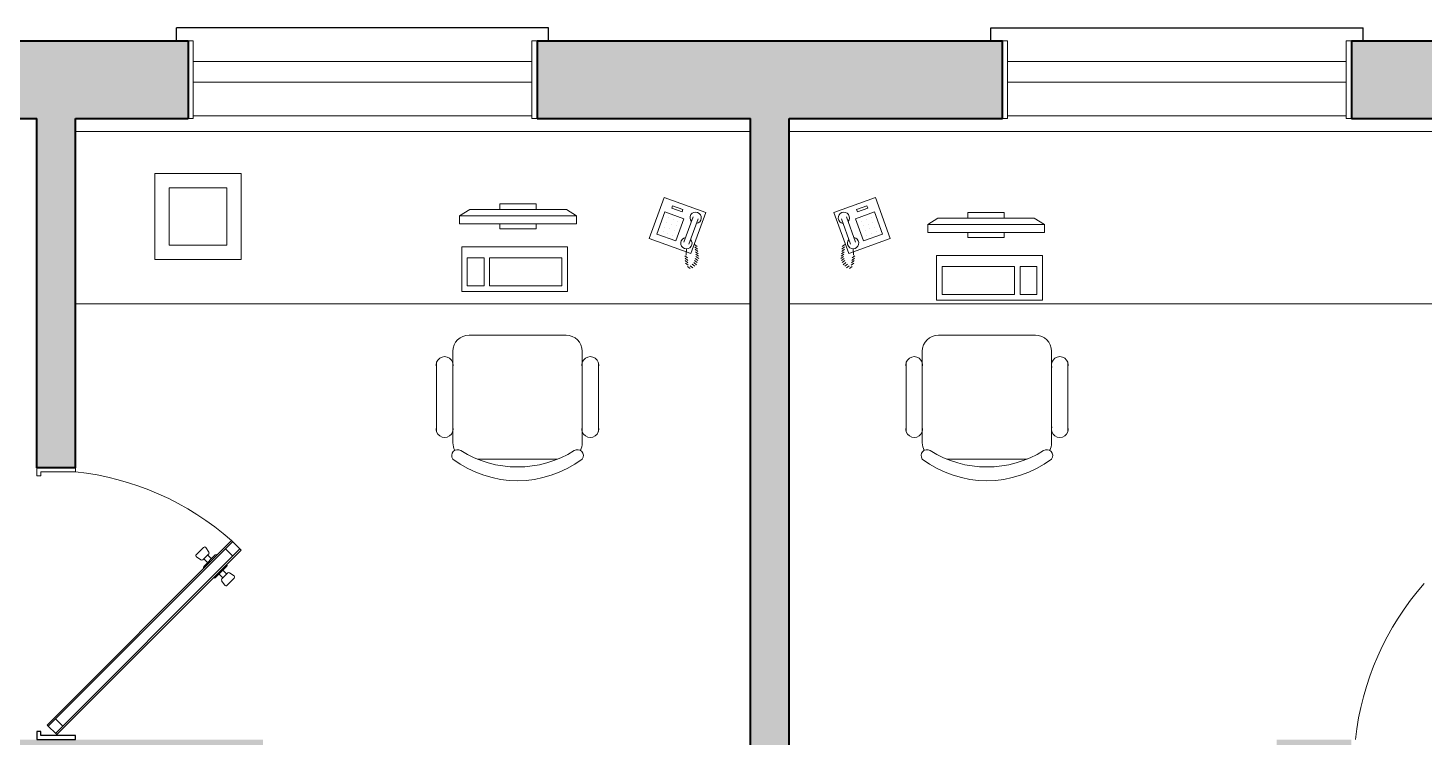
# Model space of a CAD drawing. Header units: inches. Extents: x 20.7 to 35, y 8 to 22.
# Drawn here: x 24.8 to 30.2, y 19.22 to 21.96 of the extents above; entities that cross this region are included whole.
import ezdxf

# ---------------------------------------------------------------- set-up
doc = ezdxf.new("R2010")
doc.units = ezdxf.units.IN
doc.header["$MEASUREMENT"] = 0
doc.layers.add('4', color=252, linetype='Continuous')
doc.layers.add('6', color=251, linetype='Continuous')
for name, color, linetype, lineweight in [('DOOR WINDOW 1 50', 251, 'Continuous', 9), ('FURNITURE D 1 50', 252, 'Continuous', 13), ('WALL 1 50', 250, 'Continuous', 40)]:
    doc.layers.add(name, color=color, linetype=linetype, lineweight=lineweight)

# ---------------------------------------------------------------- blocks, each defined once
blk = doc.blocks.new('RECTANG')
for p, q in [((1, 1), (0, 1)), ((0, 1), (0, 0)), ((1, 0), (1, 1)), ((0, 0), (1, 0))]:
    blk.add_line(p, q)

msp = doc.modelspace()

# ---------------------------------------------------------------- hatches: boundary and pattern name
at = {"layer": 'WALL 1 50'}
h = msp.add_hatch(color=256, dxfattribs=at)
h.dxf.hatch_style = 1
h.paths.add_polyline_path([(25.4196, 21.9096), (20.7696, 21.9096), (20.7696, 19.5378), (21.0696, 19.5378), (21.0696, 21.6096), (24.8349, 21.6096), (24.8349, 20.2596), (24.9849, 20.2596), (24.9849, 21.6096), (25.4196, 21.6096)])
h.paths.add_polyline_path([(28.5696, 21.9096), (26.7696, 21.9096), (26.7696, 21.6096), (27.5946, 21.6096), (27.5946, 18.7589), (27.4559, 18.7589), (27.4559, 18.6089), (27.8833, 18.6089), (27.8833, 18.7589), (27.7446, 18.7589), (27.7446, 21.6096), (28.5696, 21.6096)])
h.paths.add_polyline_path([(34.8696, 21.9096), (29.9196, 21.9096), (29.9196, 21.6096), (30.9696, 21.6096), (30.9696, 19.0596), (31.1196, 19.0596), (31.1196, 19.2096), (31.1196, 21.6096), (34.5696, 21.6096), (34.5696, 19.9437), (34.8696, 19.9437)])
h.paths.add_polyline_path([(29.7796, 18.7589), (29.7796, 19.0596), (29.9196, 19.0596), (29.9196, 19.2096), (29.6296, 19.2096), (29.6296, 18.7589), (29.0683, 18.7589), (29.0683, 18.6089), (29.6296, 18.6089), (29.6296, 18.2768), (29.7796, 18.2768)])
h.paths.add_polyline_path([(31.7196, 18.0096), (30.9696, 18.0096), (30.9696, 15.0096), (34.5696, 15.0096), (34.5696, 14.2937), (34.8696, 14.2937), (34.8696, 17.0601), (34.5696, 17.0601), (34.5696, 15.1596), (32.7696, 15.1596), (32.7696, 16.2096), (33.3696, 16.2096), (33.3696, 16.3596), (32.7696, 16.3596), (32.7696, 17.8596), (33.5196, 17.8596), (33.5196, 18.0096), (32.6196, 18.0096), (32.6196, 15.1609), (31.1196, 15.1609), (31.1196, 17.8596), (31.7196, 17.8596)])
h.paths.add_polyline_path([(34.8696, 18.4037), (34.5696, 18.4037), (34.5696, 17.7682), (34.8696, 17.7682)])
h.paths.add_polyline_path([(21.0696, 18.2978), (20.7696, 18.2978), (20.7696, 17.1502), (21.0696, 17.1502)])
h.paths.add_polyline_path([(21.0696, 16.5502), (20.7696, 16.5502), (20.7696, 15.9096), (20.7696, 15.4596), (21.0696, 15.4596), (21.0696, 15.759), (23.2011, 15.759), (23.2011, 15.609), (23.3511, 15.609), (23.3511, 15.759), (24.3696, 15.759), (24.3696, 15.9842), (24.3696, 18.0093), (24.2196, 18.0093), (24.2196, 17.4142), (22.2696, 17.4142), (22.2696, 18.0096), (22.1196, 18.0096), (22.1196, 17.2642), (24.2196, 17.2642), (24.2196, 15.909), (21.0696, 15.909)])
h.paths.add_polyline_path([(21.0696, 14.5596), (24.2196, 14.5596), (24.2196, 14.2662), (24.3696, 14.2662), (24.3696, 14.7096), (21.0696, 14.7096), (21.0696, 14.8596), (20.7696, 14.8596), (20.7696, 13.7859), (21.0696, 13.7859)])
h.paths.add_polyline_path([(21.0696, 12.2249), (20.7696, 12.2249), (20.7696, 8.5726), (22.4685, 8.5726), (22.4685, 8.8726), (21.0696, 8.8726)])
h.paths.add_polyline_path([(25.6196, 13.0596), (26.8128, 13.0596), (26.8128, 13.3596), (25.3196, 13.3596), (25.3196, 8.8726), (23.9208, 8.8726), (23.9208, 8.5726), (25.6196, 8.5726)])
h.paths.add_polyline_path([(30.0196, 13.3596), (28.5264, 13.357), (28.5264, 13.057), (29.7196, 13.0596), (29.7196, 10.7596), (31.5431, 10.7596), (31.5431, 11.0596), (30.0196, 11.0596)])
h.paths.add_polyline_path([(34.8696, 13.3537), (34.5696, 13.3537), (34.5696, 11.0596), (33.0461, 11.0596), (33.0461, 10.7596), (34.8696, 10.7596)])
h.paths.add_polyline_path([(29.7796, 16.1912), (29.6296, 16.1912), (29.6296, 15.6039), (28.8811, 15.6039), (28.8811, 15.4539), (29.7796, 15.4539)])
h.paths.add_polyline_path([(26.4582, 15.6039), (25.7096, 15.6039), (25.7096, 16.1912), (25.5596, 16.1912), (25.5596, 15.4539), (26.4582, 15.4539)])
h.paths.add_polyline_path([(25.7096, 19.2096), (24.2196, 19.2096), (24.2196, 19.0596), (25.5596, 19.0596), (25.5596, 18.2768), (25.7096, 18.2768), (25.7096, 18.6089), (26.271, 18.6089), (26.271, 18.7589), (25.7096, 18.7589)])
h.paths.add_polyline_path([(30.0196, 8.8726), (29.7196, 8.8726), (29.7196, 8.5726), (30.0196, 8.5726)])
h.paths.add_polyline_path([(34.8696, 8.8726), (34.5696, 8.8726), (34.5696, 8.5726), (34.8696, 8.5726)])

# ---------------------------------------------------------------- linework, layer by layer
at = {"layer": '4'}
msp.add_lwpolyline([(24.9849, 19.2249), (24.8507, 19.2249), (24.8507, 19.2407), (24.8349, 19.2407), (24.8349, 19.2096), (24.9849, 19.2096)], close=True, dxfattribs=at)
at = {"layer": '6'}
for p, q in [((26.8143, 21.9596), (25.375, 21.9596)), ((25.375, 21.9096), (25.375, 21.9596)), ((26.8143, 21.9096), (26.8143, 21.9596)), ((28.525, 21.9096), (28.525, 21.9596)), ((28.525, 21.9596), (29.9643, 21.9596)), ((29.9643, 21.9096), (29.9643, 21.9596))]:
    msp.add_line(p, q, dxfattribs=at)
at = {"layer": 'DOOR WINDOW 1 50'}
for p, q in [((25.4396, 21.8296), (26.7496, 21.8296)), ((29.8996, 21.8296), (28.5896, 21.8296)), ((25.4396, 21.7496), (26.7496, 21.7496)), ((29.8996, 21.7496), (28.5896, 21.7496)), ((25.4396, 21.6196), (26.7496, 21.6196)), ((29.8996, 21.6196), (28.5896, 21.6196)), ((24.8349, 20.2596), (24.8349, 20.2285)), ((24.9849, 20.2443), (24.9849, 20.2596)), ((24.8349, 20.2285), (24.8507, 20.2285)), ((24.8507, 20.2285), (24.8507, 20.2443)), ((24.8507, 20.2443), (24.9849, 20.2443)), ((24.8749, 19.2655), (25.5883, 19.9788)), ((24.8793, 19.261), (25.5927, 19.9744)), ((24.9073, 19.2331), (25.6206, 19.9464)), ((24.9117, 19.2286), (25.6251, 19.942)), ((25.4515, 19.9238), (25.4799, 19.9522)), ((25.4763, 19.904), (25.4997, 19.9274)), ((25.5002, 19.9342), (25.4879, 19.9515)), ((25.5648, 19.9464), (25.5927, 19.9185)), ((25.5883, 19.9788), (25.6251, 19.942)), ((25.4695, 19.9034), (25.4522, 19.9158)), ((25.4806, 19.8786), (25.5251, 19.9231)), ((25.4806, 19.9083), (25.4954, 19.8934)), ((25.4954, 19.9231), (25.5103, 19.9083)), ((25.5248, 19.8343), (25.5694, 19.8789)), ((25.5325, 19.9231), (25.5325, 19.9231)), ((25.5694, 19.8863), (25.5694, 19.8863)), ((25.4806, 19.8711), (25.4806, 19.8711)), ((25.5174, 19.8343), (25.5174, 19.8343)), ((25.5545, 19.8343), (25.5397, 19.8491)), ((25.5497, 19.8232), (25.5621, 19.8059)), ((25.5502, 19.83), (25.5737, 19.8534)), ((25.5694, 19.8491), (25.5545, 19.864)), ((25.57, 19.8052), (25.5984, 19.8336)), ((25.5804, 19.854), (25.5978, 19.8416)), ((24.9073, 19.2889), (24.9352, 19.261)), ((24.8749, 19.2655), (24.9117, 19.2286))]:
    msp.add_line(p, q, dxfattribs=at)
for points in [[(25.4196, 21.9096), (25.4396, 21.9096), (25.4396, 21.6096), (25.4196, 21.6096)], [(26.7496, 21.9096), (26.7696, 21.9096), (26.7696, 21.6096), (26.7496, 21.6096)], [(28.5896, 21.9096), (28.5696, 21.9096), (28.5696, 21.6096), (28.5896, 21.6096)], [(29.9196, 21.9096), (29.8996, 21.9096), (29.8996, 21.6096), (29.9196, 21.6096)]]:
    msp.add_lwpolyline(points, close=True, dxfattribs=at)
for centre, radius, start, end in [((24.8674, 19.1588), 1.0918, 48.6837, 83.822), ((25.4836, 19.9484), 0.00525, 35.5377, 135), ((25.496, 19.9311), 0.00525, 315, 35.5377), ((25.4552, 19.9201), 0.00525, 135, 234.4623), ((25.4726, 19.9077), 0.00525, 234.4623, 315), ((25.4843, 19.8748), 0.00525, 135, 225), ((25.5288, 19.9194), 0.00525, 45, 135), ((25.5657, 19.8826), 0.00525, 315, 45), ((25.5211, 19.838), 0.00525, 225, 315), ((25.554, 19.8263), 0.00525, 135, 215.5377), ((25.5774, 19.8497), 0.00525, 54.4623, 135), ((25.5947, 19.8373), 0.00525, 315, 54.4623), ((25.5663, 19.809), 0.00525, 215.5377, 315), ((31.0204, 19.0921), 1.0918, 138.6837, 173.822)]:
    msp.add_arc(centre, radius, start, end, dxfattribs=at)
at = {"layer": 'FURNITURE D 1 50'}
for p, q in [((27.5946, 21.5596), (24.9849, 21.5596)), ((30.9696, 21.5596), (27.7446, 21.5596)), ((25.2915, 21.0641), (25.2915, 21.3975)), ((25.2915, 21.3975), (25.6248, 21.3975)), ((25.6248, 21.3975), (25.6248, 21.0641)), ((25.3471, 21.1197), (25.3471, 21.3419)), ((25.3471, 21.3419), (25.5693, 21.3419)), ((25.5693, 21.3419), (25.5693, 21.1197)), ((27.2035, 21.1461), (27.2612, 21.3048)), ((27.2612, 21.3048), (27.4219, 21.2463)), ((28.078, 21.3048), (27.9174, 21.2463)), ((28.1358, 21.1461), (28.078, 21.3048)), ((26.4696, 21.2331), (26.5096, 21.2585)), ((26.4696, 21.2026), (26.4696, 21.2331)), ((26.4696, 21.2331), (26.9218, 21.2331)), ((26.5096, 21.2585), (26.8829, 21.2585)), ((26.8829, 21.2585), (26.9218, 21.2331)), ((26.9218, 21.2331), (26.9218, 21.2026)), ((27.2332, 21.1631), (27.2643, 21.2488)), ((27.2643, 21.2488), (27.3378, 21.222)), ((27.2771, 21.2268), (27.2771, 21.2268)), ((27.2905, 21.2635), (27.2938, 21.2727)), ((27.3303, 21.249), (27.2905, 21.2635)), ((27.2938, 21.2727), (27.3336, 21.2582)), ((27.3336, 21.2582), (27.3303, 21.249)), ((27.3732, 21.2294), (27.3375, 21.1315)), ((27.3927, 21.2222), (27.3571, 21.1243)), ((27.4219, 21.2463), (27.3641, 21.0877)), ((27.9174, 21.2463), (27.9751, 21.0877)), ((27.9465, 21.2222), (27.9821, 21.1243)), ((27.9661, 21.2294), (28.0017, 21.1315)), ((28.0749, 21.2488), (28.0015, 21.222)), ((28.0454, 21.2727), (28.0056, 21.2582)), ((28.0056, 21.2582), (28.009, 21.249)), ((28.009, 21.249), (28.0487, 21.2635)), ((28.0487, 21.2635), (28.0454, 21.2727)), ((28.0621, 21.2268), (28.0621, 21.2268)), ((28.1061, 21.1631), (28.0749, 21.2488)), ((28.3194, 21.2249), (28.2806, 21.1995)), ((28.6928, 21.2249), (28.3194, 21.2249)), ((28.7328, 21.1995), (28.6928, 21.2249)), ((26.9218, 21.2026), (26.4696, 21.2026)), ((27.2571, 21.1717), (27.2571, 21.1717)), ((27.2638, 21.1901), (27.2638, 21.1901)), ((27.2704, 21.2084), (27.2704, 21.2084)), ((27.2821, 21.1834), (27.2821, 21.1834)), ((27.2888, 21.2018), (27.2888, 21.2018)), ((27.2955, 21.2201), (27.2955, 21.2201)), ((27.3005, 21.1767), (27.3005, 21.1767)), ((27.3378, 21.222), (27.3066, 21.1364)), ((27.3072, 21.1951), (27.3072, 21.1951)), ((27.3138, 21.2134), (27.3138, 21.2134)), ((28.0015, 21.222), (28.0327, 21.1364)), ((28.0254, 21.2134), (28.0254, 21.2134)), ((28.0321, 21.1951), (28.0321, 21.1951)), ((28.0388, 21.1767), (28.0388, 21.1767)), ((28.0438, 21.2201), (28.0438, 21.2201)), ((28.0504, 21.2018), (28.0504, 21.2018)), ((28.0571, 21.1834), (28.0571, 21.1834)), ((28.0688, 21.2084), (28.0688, 21.2084)), ((28.0755, 21.1901), (28.0755, 21.1901)), ((28.0821, 21.1717), (28.0821, 21.1717)), ((28.2806, 21.1995), (28.2806, 21.1691)), ((28.7328, 21.1995), (28.2806, 21.1995)), ((28.2806, 21.1691), (28.7328, 21.1691)), ((28.7328, 21.1691), (28.7328, 21.1995)), ((25.5693, 21.1197), (25.3471, 21.1197)), ((27.3641, 21.0877), (27.2035, 21.1461)), ((27.3066, 21.1364), (27.2332, 21.1631)), ((27.2754, 21.1651), (27.2754, 21.1651)), ((27.2938, 21.1584), (27.2938, 21.1584)), ((27.379, 21.1227), (27.3893, 21.1145)), ((27.9602, 21.1227), (27.9499, 21.1145)), ((27.9751, 21.0877), (28.1358, 21.1461)), ((28.0327, 21.1364), (28.1061, 21.1631)), ((28.0454, 21.1584), (28.0454, 21.1584)), ((28.0638, 21.1651), (28.0638, 21.1651)), ((25.6248, 21.0641), (25.2915, 21.0641)), ((27.3409, 21.0789), (27.3512, 21.0707)), ((27.342, 21.0696), (27.3523, 21.0614)), ((27.343, 21.0604), (27.3534, 21.0522)), ((27.3473, 21.1062), (27.3462, 21.0814)), ((27.3786, 21.0607), (27.389, 21.0525)), ((27.3801, 21.1134), (27.3904, 21.1052)), ((27.3811, 21.1042), (27.3915, 21.096)), ((27.3815, 21.0686), (27.3918, 21.0604)), ((27.3822, 21.0949), (27.3925, 21.0867)), ((27.3833, 21.0856), (27.3936, 21.0775)), ((27.3843, 21.0764), (27.3947, 21.0682)), ((27.9549, 21.0764), (27.9446, 21.0682)), ((27.956, 21.0856), (27.9456, 21.0775)), ((27.957, 21.0949), (27.9467, 21.0867)), ((27.9578, 21.0686), (27.9474, 21.0604)), ((27.9581, 21.1042), (27.9478, 21.096)), ((27.9592, 21.1134), (27.9488, 21.1052)), ((27.9606, 21.0607), (27.9503, 21.0525)), ((27.9962, 21.0604), (27.9859, 21.0522)), ((27.9973, 21.0696), (27.9869, 21.0614)), ((27.9983, 21.0789), (27.988, 21.0707)), ((27.9919, 21.1062), (27.993, 21.0814)), ((27.3441, 21.0511), (27.3544, 21.0429)), ((27.351, 21.0379), (27.3613, 21.0297)), ((27.3623, 21.0401), (27.3726, 21.0319)), ((27.369, 21.0465), (27.3793, 21.0383)), ((27.3758, 21.0529), (27.3861, 21.0447)), ((27.9635, 21.0529), (27.9531, 21.0447)), ((27.9702, 21.0465), (27.9599, 21.0383)), ((27.977, 21.0401), (27.9667, 21.0319)), ((27.9882, 21.0379), (27.9779, 21.0297)), ((27.9951, 21.0511), (27.9848, 21.0429)), ((27.5946, 20.8929), (24.9849, 20.8929)), ((27.7446, 20.8929), (30.9696, 20.8929)), ((26.5066, 20.7725), (26.8816, 20.7725)), ((28.6971, 20.7725), (28.3221, 20.7725)), ((26.4441, 20.3558), (26.4441, 20.71)), ((26.9441, 20.71), (26.9441, 20.3558)), ((28.2596, 20.71), (28.2596, 20.3558)), ((28.7596, 20.3558), (28.7596, 20.71)), ((26.3808, 20.6657), (26.3808, 20.4001)), ((27.0066, 20.6657), (27.0066, 20.4001)), ((28.1971, 20.6657), (28.1971, 20.4001)), ((28.823, 20.6657), (28.823, 20.4001)), ((26.8491, 20.2933), (26.5391, 20.2933)), ((28.3546, 20.2933), (28.6646, 20.2933))]:
    msp.add_line(p, q, dxfattribs=at)
for points in [[(26.7664, 21.2585), (26.7664, 21.2801), (26.6261, 21.2801), (26.6261, 21.2585)], [(28.436, 21.2249), (28.436, 21.2466), (28.5763, 21.2466), (28.5763, 21.2249)], [(26.6261, 21.2026), (26.6261, 21.1833), (26.7664, 21.1833), (26.7664, 21.2026)], [(28.5763, 21.1691), (28.5763, 21.1498), (28.436, 21.1498), (28.436, 21.1691)]]:
    msp.add_lwpolyline(points, dxfattribs=at)
for centre, radius, start, end in [((27.383, 21.2258), 0.0218, 278.4915, 221.5085), ((27.9563, 21.2258), 0.0218, 318.4915, 261.5085), ((27.3473, 21.1279), 0.0218, 98.4915, 41.5085), ((27.9919, 21.1279), 0.0218, 138.4915, 81.5085), ((26.5066, 20.71), 0.0625, 90, 180), ((26.8816, 20.71), 0.0625, 0, 90), ((28.3221, 20.71), 0.0625, 90, 180), ((28.6971, 20.71), 0.0625, 0, 90), ((26.412, 20.6566), 0.0326, 343.7398, 196.2602), ((26.9754, 20.6566), 0.0326, 343.7398, 196.2602), ((28.2284, 20.6566), 0.0326, 343.7398, 196.2602), ((28.7917, 20.6566), 0.0326, 343.7398, 196.2602), ((26.412, 20.4092), 0.0326, 163.7398, 16.2602), ((26.9754, 20.4092), 0.0326, 163.7398, 16.2602), ((28.2284, 20.4092), 0.0326, 163.7398, 16.2602), ((28.7917, 20.4092), 0.0326, 163.7398, 16.2602), ((26.4624, 20.3069), 0.0229, 57.9726, 216.6901), ((26.5066, 20.3558), 0.0625, 180, 207.5844), ((26.6941, 20.672), 0.4092, 237.5758, 302.4242), ((26.9258, 20.3069), 0.0229, 323.3099, 122.0274), ((26.8816, 20.3558), 0.0625, 332.4156, 0), ((28.2779, 20.3069), 0.0229, 57.9726, 216.6901), ((28.3221, 20.3558), 0.0625, 180, 207.5844), ((28.5096, 20.672), 0.4092, 237.5758, 302.4242), ((28.7413, 20.3069), 0.0229, 323.3099, 122.0274), ((28.6971, 20.3558), 0.0625, 332.4156, 0), ((26.6941, 20.6266), 0.4167, 233.1301, 306.8699), ((28.5096, 20.6266), 0.4167, 233.1301, 306.8699)]:
    msp.add_arc(centre, radius, start, end, dxfattribs=at)
at = {"layer": 'WALL 1 50'}
for p, q in [((20.7696, 21.9096), (25.4196, 21.9096)), ((25.4196, 21.9096), (25.4196, 21.6096)), ((26.7696, 21.9096), (28.5696, 21.9096)), ((26.7696, 21.9096), (26.7696, 21.6096)), ((28.5696, 21.6096), (28.5696, 21.9096)), ((29.9196, 21.9096), (34.8696, 21.9096)), ((29.9196, 21.9096), (29.9196, 21.6096)), ((21.0696, 21.6096), (24.8349, 21.6096)), ((24.8349, 20.2596), (24.8349, 21.6096)), ((24.9849, 21.6096), (25.4196, 21.6096)), ((24.9849, 20.2596), (24.9849, 21.6096)), ((26.7696, 21.6096), (27.5946, 21.6096)), ((27.5946, 18.7589), (27.5946, 21.6096)), ((27.7446, 21.6096), (28.5696, 21.6096)), ((27.7446, 18.7589), (27.7446, 21.6096)), ((29.9196, 21.6096), (30.9696, 21.6096)), ((24.9849, 20.2596), (24.8349, 20.2596))]:
    msp.add_line(p, q, dxfattribs=at)

# ---------------------------------------------------------------- block references
at = {"layer": 'FURNITURE D 1 50'}
for p, xscale, yscale, zscale in [((26.8875, 20.9414), -0.4092307692317263, 0.1723076923080953, 0.4092307692317263), ((26.5644, 20.9629), -0.06461538461553573, 0.1076923076925596, 0.06461538461553573), ((26.8659, 20.9629), -0.2800000000006548, 0.1076923076925596, 0.2800000000006548), ((28.3149, 20.9079), 0.4092307692317263, 0.1723076923080953, 0.4092307692317263), ((28.3364, 20.9294), 0.2800000000006548, 0.1076923076925596, 0.2800000000006548), ((28.638, 20.9294), 0.06461538461553573, 0.1076923076925596, 0.06461538461553573)]:
    msp.add_blockref('RECTANG', p, dxfattribs=dict(at, xscale=xscale, yscale=yscale, zscale=zscale))

doc.saveas('drawing.dxf')
